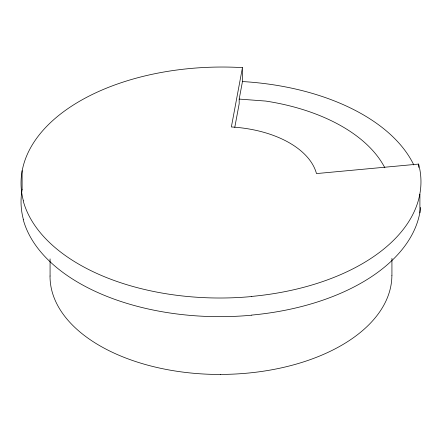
<?xml version="1.0" encoding="UTF-8"?>
<svg xmlns="http://www.w3.org/2000/svg" width="442" height="442" viewBox="0 0 442 442"><rect width="100%" height="100%" fill="white"/><g stroke="black" fill="none" stroke-linecap="round" stroke-linejoin="round"><path stroke-width="0.66" d="M234.768 127.395L239.183 103.754L239.183 99.085L242.459 81.555L242.459 67.56L231.365 126.97A95.964 55.405 0 0 1 316.478 173.579L418.679 164.076L418.679 167.407M239.183 99.085L265.692 101.063A169.678 97.964 0 0 1 384.833 167.783M419.9 194.215L419.9 212.878M391.927 258.366L391.927 275.488M50.073 258.907L50.073 276.029M22.1 170.7L22.1 189.358M420.596 207.431A201.093 116.102 0 0 1 251.736 315.08M23.387 219.492A201.093 116.102 0 0 1 22.194 189.369M251.763 315.185A199.022 114.903 0 0 1 23.205 219.508M220.53 374.462A169.905 98.096 0 0 1 50.029 276.029M391.888 275.488A171.96 99.279 0 0 1 220.53 374.418M418.613 164.081A201.093 116.102 0 0 1 251.736 296.416M23.387 200.834A201.093 116.102 0 0 1 242.448 67.626M251.763 296.527A199.022 114.903 0 0 1 23.205 200.85M242.459 81.549A198.712 114.727 0 0 1 413.773 164.899"/></g></svg>
